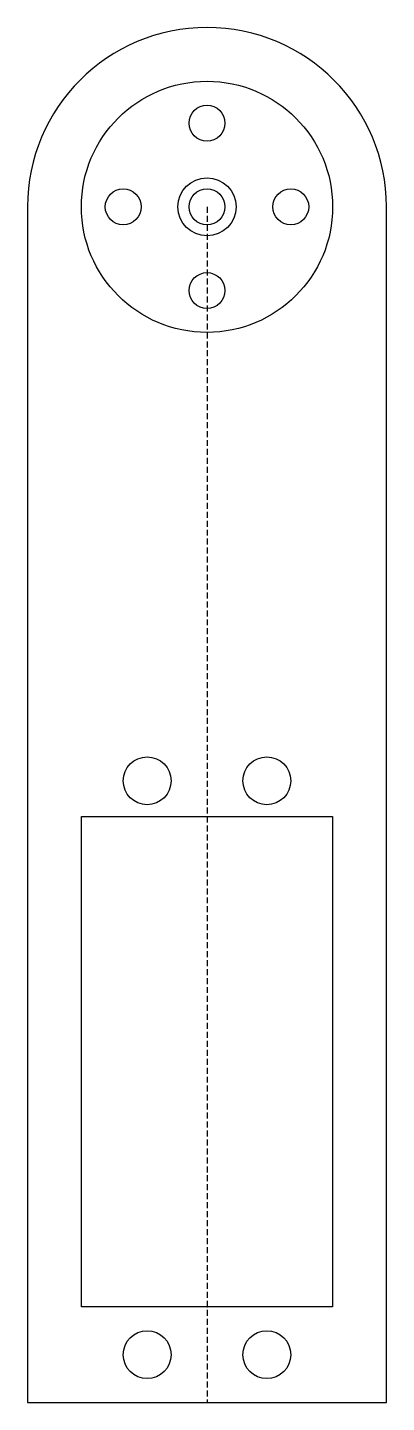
# Model space of a CAD drawing. Header units: millimetres. Extents: x -126 to -96, y -90 to 25.
import ezdxf

# ---------------------------------------------------------------- set-up
doc = ezdxf.new("R2010")
doc.units = ezdxf.units.MM
doc.linetypes.add('DASHED', pattern=[0.75, 0.5, -0.25])
doc.layers.get('0').update_dxf_attribs({"linetype": 'CONTINUOUS'})

msp = doc.modelspace()

# ---------------------------------------------------------------- linework, layer by layer
at = {"linetype": 'DASHED'}
msp.add_line((-110.8, 10.39), (-110.8, -89.61), dxfattribs=at)
msp.add_lwpolyline([(-125.8, 10.39), (-125.8, -89.61), (-95.8, -89.61), (-95.8, 10.39, 1)], format="xyb", close=True)
msp.add_lwpolyline([(-100.3, -81.61), (-121.3, -81.61), (-121.3, -40.61), (-100.3, -40.61)], close=True)
for centre, radius in [((-110.8, 10.39), 10.5), ((-110.8, 17.39), 1.5), ((-110.8, 10.39), 2.43), ((-117.8, 10.39), 1.5), ((-110.8, 10.39), 1.5), ((-103.8, 10.39), 1.5), ((-110.8, 3.39), 1.5), ((-115.8, -37.61), 2), ((-105.8, -37.61), 2), ((-115.8, -85.61), 2), ((-105.8, -85.61), 2)]:
    msp.add_circle(centre, radius)
msp.add_point((-110.8, -81.61))

doc.saveas('drawing.dxf')
